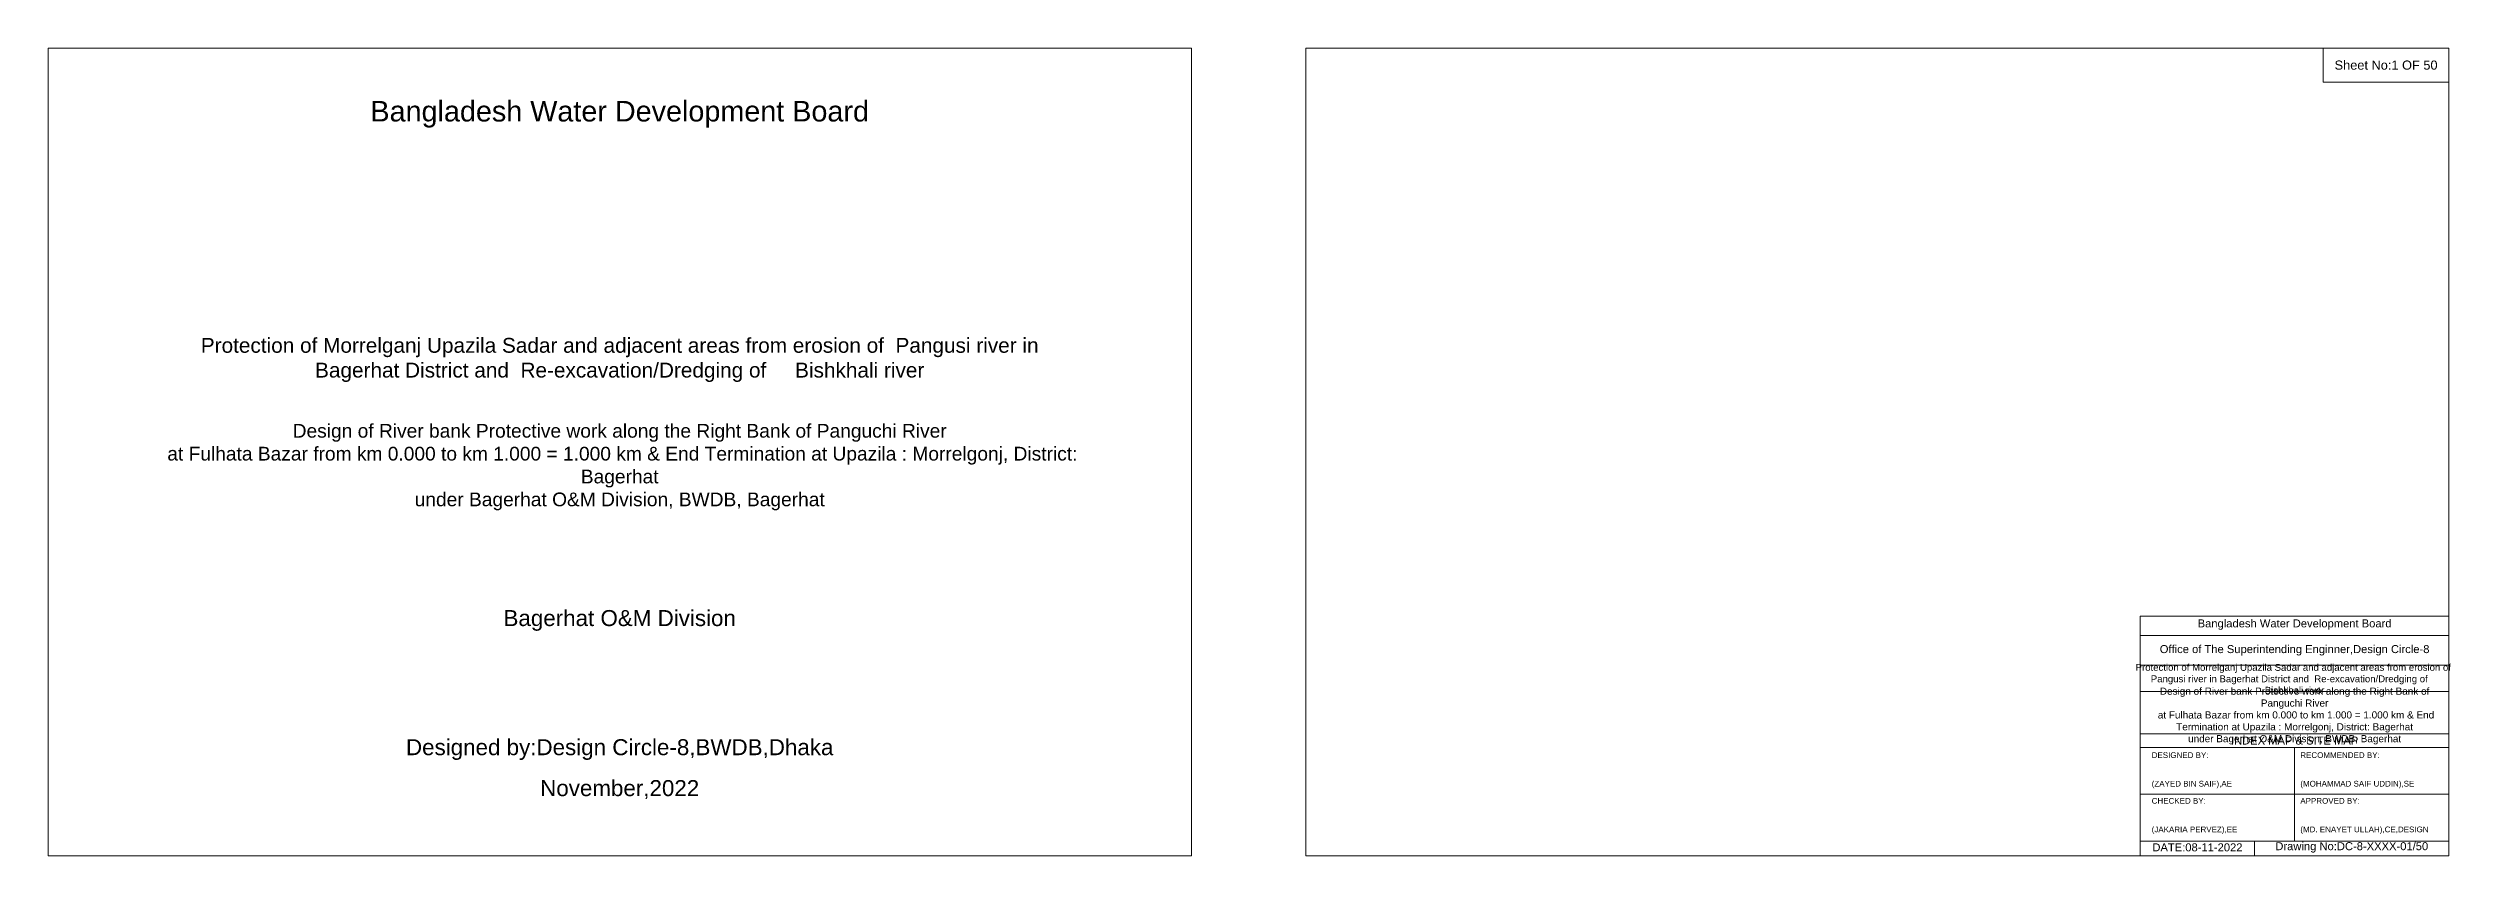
# Model space of a CAD drawing. Header units: inches. Extents: x 89000 to 305017, y -7071 to 0.
# Drawn here: x 89000 to 110017, y -7071 to 0 of the extents above; entities that cross this region are included whole.
import ezdxf

# ---------------------------------------------------------------- set-up
doc = ezdxf.new("R2010")
doc.units = ezdxf.units.IN
doc.header["$LTSCALE"] = 7
doc.header["$MEASUREMENT"] = 0
doc.layers.add('Cross Section Labels', color=7, linetype='Continuous', lineweight=9)
doc.styles.get("Standard").update_dxf_attribs({"font": 'arial.ttf'})

msp = doc.modelspace()

# ---------------------------------------------------------------- linework, layer by layer
at = {"layer": 'Cross Section Labels'}
for points in [[(89000, 0), (99000, 0), (99000, -7071), (89000, -7071)], [(100000, 0), (110000, 0), (110000, -7071), (100000, -7071)], [(108900, 0), (110000, 0), (110000, -300), (108900, -300)]]:
    msp.add_lwpolyline(points, close=True, dxfattribs=at)
for points in [[(107300, -7071), (107300, -4971), (110000, -4971)], [(107300, -5141), (110000, -5141)], [(107300, -5401), (110000, -5401)], [(107300, -5631), (110000, -5631)], [(107300, -6001), (110000, -6001)], [(107300, -6121), (110000, -6121)], [(108650, -6121), (108650, -6941)], [(107300, -6531), (110000, -6531)], [(107300, -6941), (110000, -6941)], [(108300, -6941), (108300, -7071)]]:
    msp.add_lwpolyline(points, dxfattribs=at)

# ---------------------------------------------------------------- texts
at = {"layer": 'Cross Section Labels', "attachment_point": 5}
for s, insert, char_height in [('Sheet No:1 OF 50', (109450, -150), 80), ('Bangladesh Water Development Board', (94000, -580), 180), ('Bangladesh Water Development Board', (108650, -5046), 70), ('Office of The Superintending Enginner,Design Circle-8', (108650, -5271), 70), ('Designed by:Design Circle-8,BWDB,Dhaka', (94000, -6140), 140), ('November,2022', (94000, -6490), 140)]:
    msp.add_mtext(s, dxfattribs=dict(at, insert=insert, char_height=char_height))
at = {"layer": 'Cross Section Labels'}
for s, insert, char_height, width, attachment_point in [('Protection of Morrelganj Upazila Sadar and adjacent areas from erosion of  Pangusi river in Bagerhat District and  Re-excavation/Dredging of     Bishkhali river', (94000, -2730), 130, 8000, 5), ('Design of River bank Protective work along the Right Bank of Panguchi River^J at Fulhata Bazar from km 0.000 to km 1.000 = 1.000 km & End Termination at Upazila : Morrelgonj, District: Bagerhat ^Junder Bagerhat O&M Division, BWDB, Bagerhat', (94000, -3290), 120, 8000, 2), ('Bagerhat O&M Division', (94000, -5010), 140, 8000, 5), ('Protection of Morrelganj Upazila Sadar and adjacent areas from erosion of  Pangusi river in Bagerhat District and  Re-excavation/Dredging of     Bishkhali river', (108650, -5521), 60, 2800, 5), ('Design of River bank Protective work along the Right Bank of Panguchi River^J at Fulhata Bazar from km 0.000 to km 1.000 = 1.000 km & End Termination at Upazila : Morrelgonj, District: Bagerhat ^Junder Bagerhat O&M Division, BWDB, Bagerhat', (108650, -5846), 62.34004938, 2700, 5), ('INDEX MAP & SITE MAP', (108650, -6061), 70, 2800, 5), ('DESIGNED BY:^J^J^J(ZAYED BIN SAIF),AE', (107400, -6321), 50, 1400, 4), ('RECOMMENDED BY:^J^J^J(MOHAMMAD SAIF UDDIN),SE', (108700, -6321), 50, 1400, 4), ('CHECKED BY:^J^J^J(JAKARIA PERVEZ),EE', (107400, -6721), 50, 1400, 4), ('APPROVED BY:^J^J^J(MD. ENAYET ULLAH),CE,DESIGN', (108700, -6721), 50, 1400, 4), ('DATE:08-11-2022', (107800, -6996), 70, 1400, 5), ('Drawing No:DC-8-XXXX-01/50', (109150, -6996), 70, 2200, 5)]:
    msp.add_mtext(s, dxfattribs=dict(at, insert=insert, char_height=char_height, width=width, attachment_point=attachment_point))

doc.saveas('drawing.dxf')
